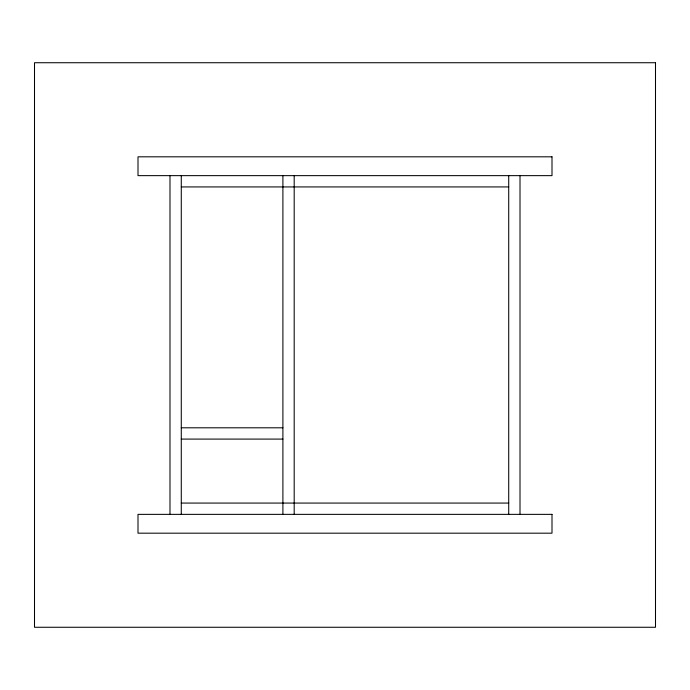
<?xml version="1.0" encoding="UTF-8"?>
<svg xmlns="http://www.w3.org/2000/svg" width="690" height="690" viewBox="0 0 690 690"><rect width="100%" height="100%" fill="white"/><g stroke="black" fill="none" stroke-linecap="round" stroke-linejoin="round"><path stroke-width="1.03" d="M181.28 186.93L508.72 186.93M181.28 427.8L282.9 427.8M181.28 439.09L282.9 439.09M181.28 503.07L508.72 503.07M520.01 175.639L520.01 514.361M508.72 175.639L508.72 514.361M294.19 175.639L294.19 514.361M282.9 175.639L282.9 514.361M181.28 175.639L181.28 514.361M169.99 175.639L169.99 514.361M655.5 62.73L34.5 62.73L34.5 627.27L655.5 627.27L655.5 62.73M552 156.82L138 156.82L138 175.639L552 175.639L552 156.82M552 514.361L138 514.361L138 533.18L552 533.18L552 514.361"/></g></svg>
